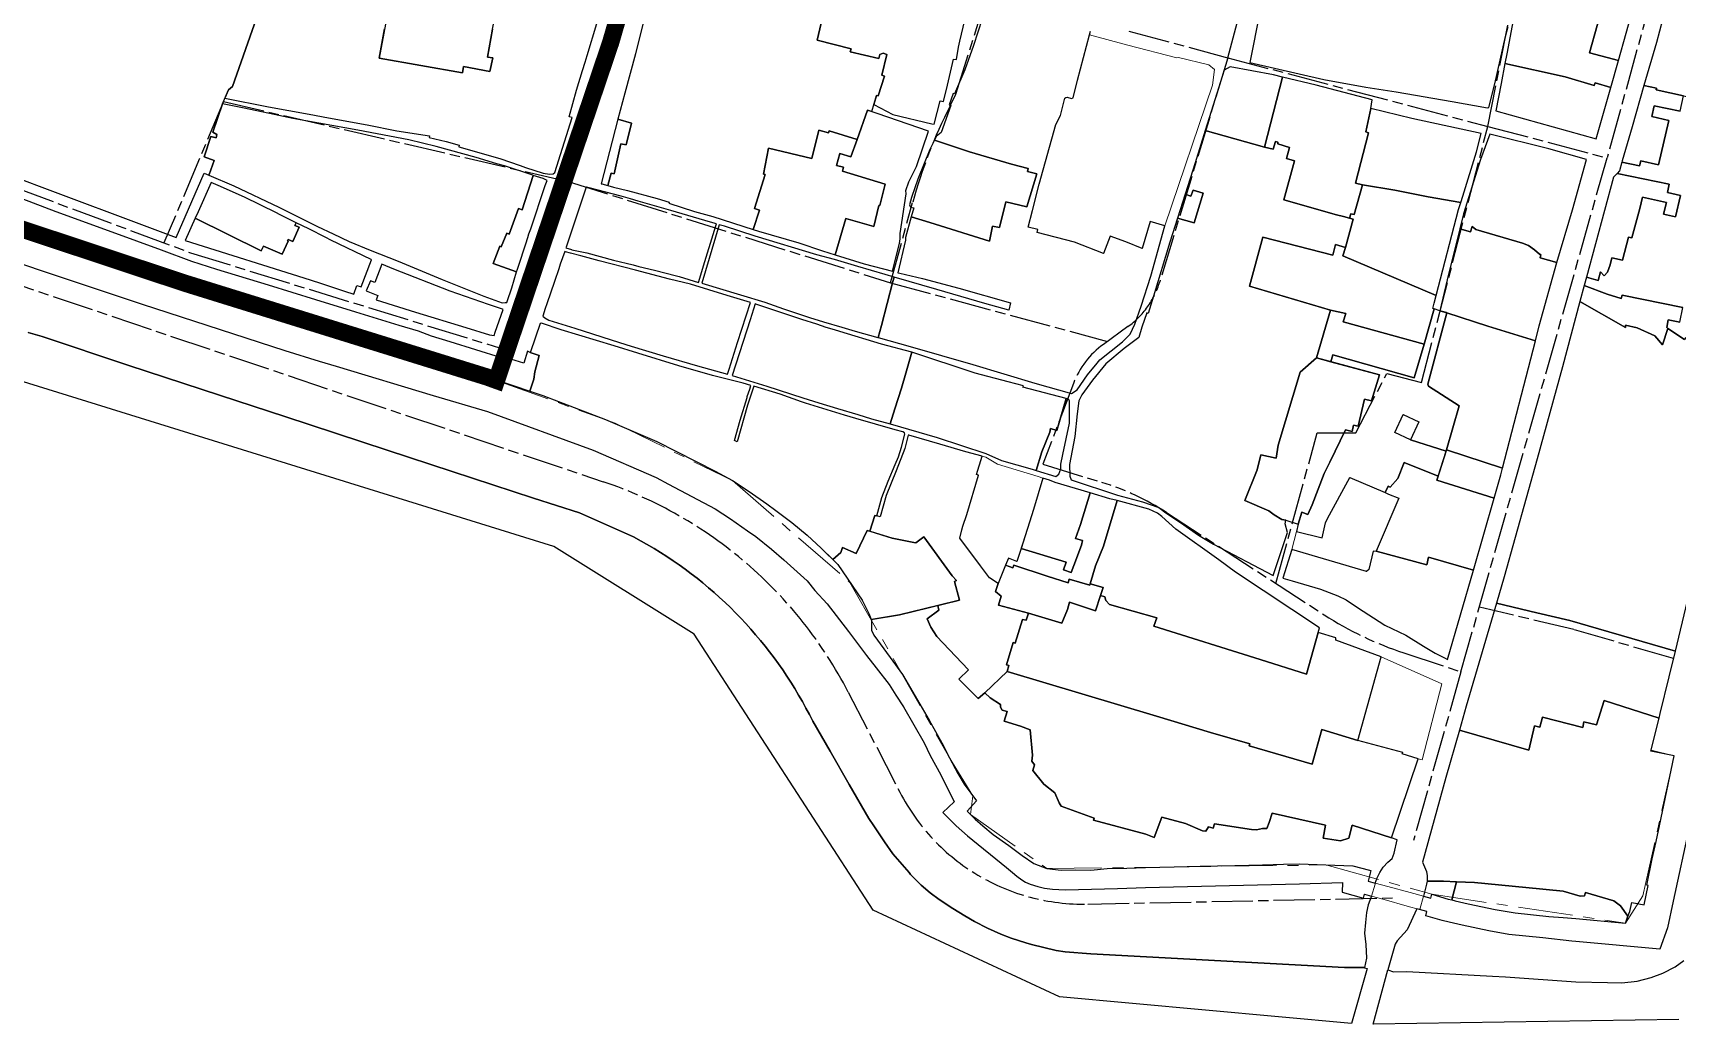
# Model space of a CAD drawing. Header units: millimetres. Extents: x 125232 to 134072, y 142885 to 152835.
# Drawn here: x 129604 to 130559, y 142885 to 143461 of the extents above; entities that cross this region are included whole.
import ezdxf

# ---------------------------------------------------------------- set-up
doc = ezdxf.new("R2010")
doc.units = ezdxf.units.MM
doc.linetypes.add('ACAD_ISO08W100', pattern=[36, 24, -3, 6, -3])
doc.linetypes.add('CENTER', pattern=[50.8, 31.75, -6.35, 6.35, -6.35])
for name, color, linetype in [('commerce', 10, 'Continuous'), ('commerce and residence', 32, 'Continuous'), ('culture', 21, 'Continuous'), ('green & plaza', 80, 'Continuous'), ('industry', 35, 'Continuous'), ('reserve', 253, 'Continuous'), ('residence', 2, 'Continuous'), ('residence-bad', 41, 'Continuous'), ('water', 4, 'Continuous'), ('老城北中心线', 7, 'ACAD_ISO08W100')]:
    doc.layers.add(name, color=color, linetype=linetype)
for name, color, linetype, lineweight in [('historical site', 232, 'Continuous', 0), ('municipal utilities', 151, 'Continuous', 0), ('religion', 11, 'Continuous', 0), ('school', 31, 'Continuous', 0), ('super block', 6, 'CENTER', 0)]:
    doc.layers.add(name, color=color, linetype=linetype, lineweight=lineweight)

msp = doc.modelspace()

# ---------------------------------------------------------------- linework, layer by layer
at = {"layer": 'commerce'}
for points in [[(130476.48, 143281.79), (130448.82, 143290.2), (130425.01, 143298.09), (130413.9, 143256.65), (130414.35, 143255.48), (130432.24, 143243.97), (130424.8, 143218.33), (130457.44, 143207.75)], [(130452.56, 143190.43), (130419.28, 143200.86), (130420.03, 143203.21), (130400.29, 143211.15), (130396.65, 143201.8), (130392.19, 143196.68), (130390.88, 143197.4), (130389.14, 143193.56), (130391.17, 143192.69), (130397.22, 143190.29), (130384.06, 143159.47), (130413.38, 143151.55), (130414.44, 143156.01), (130440.43, 143148.47)], [(130408.34, 143038.97), (130399.03, 143041.71), (130399.44, 143042.55), (130373.35, 143049.55), (130352.44, 143055.83), (130346.79, 143035.87), (130310.25, 143046.49), (130310.57, 143047.65), (130287.82, 143054.14), (130256.29, 143063.66), (130169.68, 143089.63), (130156.76, 143077.26), (130159.78, 143074.38), (130165.82, 143070.4), (130165.69, 143068.9), (130166.72, 143067.22), (130169.64, 143066.45), (130167.97, 143060.78), (130177.31, 143057.95), (130182.99, 143055.64), (130184.37, 143041.01), (130184.04, 143037.47), (130185.48, 143035.36), (130184.52, 143032.04), (130190.94, 143024.16), (130197.39, 143019.18), (130199.9, 143013.34), (130201.03, 143011.36), (130220.23, 143004.49), (130219.85, 143003.27), (130250.15, 142995.01), (130254.97, 142993.1), (130259.48, 143005.05), (130273.15, 143001.39), (130283.03, 142997.06), (130285.04, 142996.76), (130286.66, 142999.3), (130289.37, 142998.53), (130290.14, 143001.08), (130311.63, 142997.76), (130314.56, 142997.68), (130317.96, 142998.38), (130320.43, 142998.38), (130321.75, 143001.94), (130323.5, 143007.38), (130354.6, 143000.38), (130353.24, 142992.71), (130363.34, 142991.15), (130368.06, 142992.73), (130370.05, 143000.32), (130392.86, 142993)]]:
    msp.add_lwpolyline(points, close=True, dxfattribs=at)
at = {"layer": 'commerce and residence'}
for points in [[(130596.95, 143471.55), (130591.74, 143472.75), (130553.85, 143481.55), (130546.75, 143455.14), (130539.52, 143430.04), (130546.81, 143428.52), (130546.61, 143427.53), (130562.47, 143424.02), (130588.39, 143419.21), (130591.15, 143432.3), (130589.38, 143432.77)], [(130283.43, 143367.61), (130277.62, 143369.38), (130276.38, 143365.73), (130273.03, 143366.89), (130268.6, 143353.07), (130278.17, 143350.25)]]:
    msp.add_lwpolyline(points, close=True, dxfattribs=at)
at = {"layer": 'culture'}
msp.add_lwpolyline([(129812.36, 143486.74), (129804.94, 143446.01), (129853.19, 143437.5), (129853.83, 143441.17), (129869.15, 143438.32), (129870.82, 143446.11), (129867.76, 143446.61), (129870.75, 143462.76), (129878.99, 143504.3), (129876.82, 143504.79), (129882.03, 143532.76), (129875.23, 143534.24), (129850.89, 143539.19), (129823.98, 143545.49), (129812.36, 143486.74)], dxfattribs=at)
at = {"layer": 'green & plaza'}
for points in [[(129587.08, 143349.85), (129618.44, 143339.41), (129630.64, 143335.35), (129669.73, 143322.54), (129730.5, 143302.62), (129745.15, 143297.75), (129758.13, 143293.54), (129769.31, 143290.23), (129778.35, 143287.46), (129792.66, 143283.05), (129810.43, 143277.51), (129829.97, 143271.77), (129842.18, 143268.18), (129872.03, 143259.4), (129872.46, 143259.26), (129875.96, 143271.83), (129846.13, 143281.19), (129835.2, 143284.46), (129827.8, 143287.28), (129816.44, 143290.69), (129791.3, 143298.47), (129768.16, 143305.6), (129740.53, 143314.18), (129710.62, 143323.29), (129696.08, 143327.8), (129678.52, 143334.39), (129649.87, 143344.89), (129617.18, 143356.79), (129584.09, 143369.28)], [(130566.04, 143000), (130556.49, 142956.09), (130553.15, 142940.65), (130548.84, 142928.37), (130500, 142932.75), (130497.59, 142932.97), (130480.74, 142934.78), (130461.11, 142936.89), (130449.5, 142938.88), (130433.88, 142942.25), (130426.3, 142943.92), (130422.25, 142944.95), (130412.79, 142947.73), (130413.45, 142950.14), (130409.21, 142951.36), (130407.58, 142951.79), (130401.95, 142939.47), (130396.14, 142933.08), (130394.98, 142931.2), (130390.74, 142916.19), (130393.97, 142915.09), (130401.78, 142915.27), (130451.47, 142912.6), (130459.16, 142912.18), (130500, 142909.3), (130518.27, 142908.88), (130526.59, 142908.69), (130535.54, 142909.77), (130543.75, 142911.77), (130550.51, 142914.43), (130557.63, 142918.11), (130562.6, 142921.75)]]:
    msp.add_lwpolyline(points, dxfattribs=at)
msp.add_lwpolyline([(129552.75, 143341.53), (129607.95, 143322.82), (129646.28, 143310.03), (129667.17, 143303.04), (129750, 143276.07), (129769.94, 143269.97), (129779.94, 143266.96), (129836.25, 143250), (129867.81, 143240.69), (129929.17, 143218.25), (129965.69, 143202.27), (129972.95, 143198.47), (130000, 143184.22), (130009, 143178.31), (130018.86, 143171.44), (130023.59, 143167.99), (130032.71, 143160.64), (130040.01, 143154.56), (130053.52, 143142.24), (130058, 143136.73), (130065.08, 143128.91), (130077.5, 143112.91), (130087.96, 143098.87), (130093.47, 143091.8), (130101.12, 143082.03), (130105.03, 143075.79), (130109.39, 143069.03), (130121.36, 143048.16), (130124.99, 143040.72), (130131.12, 143029.58), (130138.86, 143013.89), (130132.35, 143007.72), (130134.99, 143004.97), (130139.99, 143000), (130146.56, 142994.21), (130169.27, 142975.76), (130172.82, 142972.89), (130175.25, 142970.74), (130178.16, 142968.49), (130180.21, 142967.18), (130182.97, 142966), (130187.4, 142964.77), (130191.29, 142963.82), (130196, 142963.07), (130203.33, 142962.85), (130211.15, 142962.97), (130233.76, 142963.59), (130250, 142964.03), (130339.39, 142966.33), (130364.51, 142966.98), (130364.21, 142961.45), (130376.54, 142957.99), (130377.29, 142960.27), (130381.2, 142959.16), (130379.37, 142954.1), (130378.46, 142949.64), (130377.88, 142943.86), (130377.13, 142937.53), (130378.01, 142930.9), (130378.45, 142923.09), (130377.19, 142917.58), (130365.65, 142917.63), (130218.26, 142925.57), (130203.41, 142926.65), (130198.02, 142927.56), (130183.84, 142930.96), (130180.51, 142931.88), (130171.89, 142934.69), (130165.94, 142936.95), (130158.2, 142940.42), (130150.72, 142944.33), (130145, 142947.66), (130138, 142951.98), (130130.15, 142957.18), (130124.99, 142960.98), (130119.7, 142965.52), (130113.51, 142971.72), (130112.65, 142972.88), (130103.15, 142983.68), (130098.41, 142990.71), (130092.13, 143000), (130089.3, 143004.21), (130077.89, 143024.03), (130066.91, 143043.24), (130056.75, 143060.7, 0.142984), (129964.61, 143161.03), (129952.59, 143167.86), (129921.21, 143181.73), (129894.49, 143190.27), (129847.21, 143205.8), (129809.46, 143218.22), (129750, 143237.71), (129712.71, 143250), (129658.89, 143267.62), (129609.17, 143284.18), (129601.04, 143286.56)], format="xyb", dxfattribs=at)
for points in [[(130219.85, 143003.27), (130220.23, 143004.49), (130201.03, 143011.36), (130199.9, 143013.34), (130197.39, 143019.18), (130190.94, 143024.16), (130184.52, 143032.04), (130185.48, 143035.36), (130184.04, 143037.47), (130184.37, 143041.01), (130182.99, 143055.64), (130177.31, 143057.95), (130167.97, 143060.78), (130169.64, 143066.45), (130166.72, 143067.22), (130165.69, 143068.9), (130165.82, 143070.4), (130159.78, 143074.38), (130156.76, 143077.26), (130152.82, 143073.96), (130141.54, 143085.11), (130147.24, 143090.59), (130135.95, 143102.47), (130128.88, 143109.96), (130125.38, 143115.29), (130123.21, 143120.2), (130129.88, 143125.19), (130129.34, 143127.97), (130107.17, 143122.53), (130090.78, 143119.74), (130090.91, 143113.67), (130092.13, 143110.66), (130101.61, 143097.84), (130108.86, 143087.78), (130113.56, 143079.94), (130124.43, 143061.42), (130131.74, 143048.09), (130136.2, 143039.44), (130141.05, 143030.26), (130144.71, 143024.15), (130151.82, 143014.4), (130146.35, 143008.42), (130151.09, 143003.85), (130155.56, 143000), (130161.54, 142994.86), (130170.61, 142988.46), (130178.43, 142982.76), (130185.16, 142978), (130192.74, 142975.14), (130201.05, 142974.19), (130209.22, 142974.47), (130218.27, 142974.21), (130227.78, 142975.2), (130239.07, 142975.27), (130250, 142975.64), (130266.61, 142976.05), (130281.77, 142976.48), (130301.94, 142976.96), (130317.91, 142977.22), (130330.16, 142977.61), (130339.23, 142977.77), (130370.43, 142976.61), (130380.08, 142974.12), (130380.96, 142973.9), (130379.28, 142967.75), (130383.46, 142966.6), (130383.48, 142966.59), (130384.54, 142969.78), (130386.07, 142972.82), (130388.13, 142975.91), (130390.82, 142978.83), (130393.28, 142981.01), (130394.37, 142983.99), (130396.2, 142991.77), (130392.86, 142993), (130370.05, 143000.32), (130368.06, 142992.73), (130363.34, 142991.15), (130353.24, 142992.71), (130354.6, 143000.38), (130323.5, 143007.38), (130321.75, 143001.94), (130320.43, 142998.38), (130317.96, 142998.38), (130314.56, 142997.68), (130311.63, 142997.76), (130290.14, 143001.08), (130289.37, 142998.53), (130286.66, 142999.3), (130285.04, 142996.76), (130283.03, 142997.06), (130273.15, 143001.39), (130259.48, 143005.05), (130254.97, 142993.1), (130250.15, 142995.01)], [(130430.63, 142967.5), (130423.07, 142967.89), (130413.52, 142967.86), (130413.26, 142966.07), (130411.47, 142959.14), (130415.72, 142958), (130416.38, 142960.18), (130425.83, 142957.4), (130427.95, 142956.87)]]:
    msp.add_lwpolyline(points, close=True, dxfattribs=at)
at = {"layer": 'historical site'}
for points in [[(129587.08, 143349.85), (129618.44, 143339.41), (129630.64, 143335.35), (129669.73, 143322.54), (129730.5, 143302.62), (129745.15, 143297.75), (129758.13, 143293.54), (129769.31, 143290.23), (129778.35, 143287.46), (129792.66, 143283.05), (129810.43, 143277.51), (129829.97, 143271.77), (129842.18, 143268.18), (129872.03, 143259.4), (129899.86, 143250), (129936.35, 143235.96), (129966.07, 143223.17), (130000, 143205.98), (130010.07, 143200.51), (130019.72, 143194.21), (130029.99, 143187.05), (130035.26, 143183.21), (130044.6, 143176.16), (130053.48, 143168.78), (130061.59, 143161.37), (130071.26, 143151.7), (130085.45, 143131.1), (130089.42, 143123.02), (130090.79, 143119.63), (130090.91, 143113.67), (130092.13, 143110.66), (130101.61, 143097.84), (130108.86, 143087.78), (130113.56, 143079.94), (130124.43, 143061.42), (130131.74, 143048.09), (130136.2, 143039.44), (130141.05, 143030.26), (130144.71, 143024.15), (130151.82, 143014.4), (130146.35, 143008.42), (130151.09, 143003.85), (130155.56, 143000), (130161.54, 142994.86), (130170.61, 142988.46), (130178.43, 142982.76), (130185.16, 142978), (130192.74, 142975.14), (130201.05, 142974.19), (130209.22, 142974.47), (130218.27, 142974.21), (130227.78, 142975.2), (130239.07, 142975.27), (130250, 142975.64), (130266.61, 142976.05), (130281.77, 142976.48), (130301.94, 142976.96), (130317.91, 142977.22), (130330.16, 142977.61), (130339.23, 142977.77), (130370.43, 142976.61), (130380.08, 142974.12), (130380.96, 142973.9), (130379.28, 142967.75), (130383.46, 142966.6), (130383.48, 142966.59), (130383.32, 142966.1), (130381.2, 142959.16), (130377.29, 142960.27), (130376.54, 142957.99), (130364.21, 142961.45), (130364.51, 142966.98), (130339.39, 142966.33), (130250, 142964.03), (130233.76, 142963.59), (130211.15, 142962.97), (130203.33, 142962.85), (130196, 142963.07), (130191.29, 142963.82), (130187.4, 142964.77), (130182.97, 142966), (130180.21, 142967.18), (130178.16, 142968.49), (130175.25, 142970.74), (130172.82, 142972.89), (130169.27, 142975.76), (130146.56, 142994.21), (130139.99, 143000), (130134.99, 143004.97), (130132.35, 143007.72), (130138.86, 143013.89), (130131.12, 143029.58), (130124.99, 143040.72), (130121.36, 143048.16), (130109.39, 143069.03), (130105.03, 143075.79), (130101.12, 143082.03), (130093.47, 143091.8), (130087.96, 143098.87), (130077.5, 143112.91), (130065.08, 143128.91), (130058, 143136.73), (130053.52, 143142.24), (130040.01, 143154.56), (130032.71, 143160.64), (130023.59, 143167.99), (130018.86, 143171.44), (130009, 143178.31), (130000, 143184.22), (129972.95, 143198.47), (129965.69, 143202.27), (129929.17, 143218.25), (129867.81, 143240.69), (129836.25, 143250), (129779.94, 143266.96), (129769.94, 143269.97), (129750, 143276.07), (129667.17, 143303.04), (129646.28, 143310.03), (129607.95, 143322.82), (129552.75, 143341.53)], [(130564.9, 143130.73), (130557.78, 143101.48), (130554.12, 143086.48), (130548.96, 143065.3), (130543.6, 143043.27), (130557.05, 143040.66), (130548.56, 143000), (130546.6, 142990.82), (130544.35, 142980.85), (130541.12, 142965.41), (130541.93, 142965.26), (130539.71, 142954.02), (130532.41, 142955.48), (130531.28, 142950.08), (130528.73, 142943.36), (130500, 142946.08), (130492.69, 142946.78), (130484.32, 142947.24), (130464.69, 142949.35), (130453.08, 142951.34), (130437.46, 142954.7), (130429.88, 142956.38), (130425.83, 142957.4), (130416.38, 142960.18), (130415.72, 142958), (130411.47, 142959.14), (130409.44, 142951.3), (130413.45, 142950.14), (130412.79, 142947.73), (130422.25, 142944.95), (130426.3, 142943.92), (130433.88, 142942.25), (130449.5, 142938.88), (130461.11, 142936.89), (130480.74, 142934.78), (130497.59, 142932.97), (130500, 142932.75), (130548.84, 142928.37), (130553.15, 142940.65), (130556.49, 142956.09), (130566.04, 143000)]]:
    msp.add_lwpolyline(points, dxfattribs=at)
msp.add_lwpolyline([(130403.8, 142961.19), (130390.67, 142964.74), (130383.48, 142966.59), (130383.32, 142966.1), (130381.2, 142959.16), (130388.61, 142957.06), (130401.9, 142953.3), (130409.21, 142951.36), (130409.44, 142951.3), (130411.47, 142959.14)], close=True, dxfattribs=at)
at = {"layer": 'industry'}
for points in [[(130380.8, 143416.69), (130381.75, 143421.72), (130349.18, 143430.24), (130329.58, 143434.98), (130319.17, 143394.37), (130324.2, 143393.07), (130325.42, 143397.65), (130326.87, 143397.19), (130326.79, 143396.27), (130333.73, 143394.14), (130331.89, 143387.63), (130336.64, 143386.26), (130330.41, 143363.63), (130360.89, 143354.87), (130365, 143353.98), (130368.49, 143352.95), (130369.31, 143355.49), (130371.23, 143355.08), (130376.1, 143372.41), (130371.99, 143373.37), (130379.54, 143402.57), (130377.96, 143403.12)], [(130418.89, 143308.01), (130364.62, 143331.21), (130366.25, 143336.02), (130360.41, 143337.72), (130358.75, 143331.59), (130318.23, 143342.01), (130310.4, 143313.46), (130357.53, 143299.65), (130366.4, 143297.72), (130364.91, 143292.85), (130411.9, 143279.85), (130417.73, 143300.28), (130416.81, 143300.56), (130417.75, 143303.62)], [(130366.12, 143230.03), (130370.07, 143229.1), (130370.84, 143232.82), (130373.47, 143232.12), (130377.19, 143247.92), (130381.29, 143246.84), (130385.95, 143262), (130349.31, 143271.82), (130339.86, 143263.53), (130327.07, 143221.12), (130325.94, 143213.6), (130316.92, 143215.56), (130314.82, 143206.8), (130307.61, 143189), (130321.63, 143182.95), (130324.79, 143180.63), (130329.24, 143177.94), (130331.56, 143177.48), (130338.72, 143175.29), (130340.75, 143182.14), (130344.27, 143180.94), (130346.77, 143186.53), (130353.69, 143204.72), (130357.16, 143211.21)], [(130121.19, 143167.89), (130116.57, 143164.42), (130115.5, 143164.59), (130102.77, 143167.01), (130088.23, 143171.6), (130081.91, 143158.09), (130074.04, 143161.63), (130073.08, 143158.81), (130068.31, 143154.64), (130071.26, 143151.7), (130085.45, 143131.1), (130089.42, 143123.02), (130090.74, 143119.74), (130107.17, 143122.53), (130141.92, 143131.05), (130139.1, 143141.84), (130140.19, 143142.48), (130137.62, 143145.3)], [(130516.37, 143072.73), (130548.28, 143062.5), (130548.96, 143065.3), (130554.12, 143086.48), (130557.78, 143101.49), (130513.2, 143114.37), (130496.47, 143119.18), (130477.22, 143123.74), (130453.86, 143129.31), (130436.31, 143069.47), (130432.36, 143055.55), (130472.72, 143043.94), (130476.02, 143057.96), (130478.98, 143057.35), (130480.52, 143063.01), (130503.98, 143057.16), (130504.67, 143060.34), (130511.93, 143058.68)]]:
    msp.add_lwpolyline(points, close=True, dxfattribs=at)
at = {"layer": 'municipal utilities'}
for points in [[(130397.22, 143190.29), (130391.17, 143192.69), (130368.66, 143202.35), (130355.68, 143178.54), (130354.6, 143175.97), (130352.53, 143167.26), (130337.63, 143170.91), (130335.01, 143160.47), (130378.38, 143147.69), (130379.8, 143148.83), (130382.17, 143159.45), (130383.97, 143159.26)], [(130422.07, 143082.44), (130386.92, 143098.14), (130373.35, 143049.55), (130399.44, 143042.55), (130399.03, 143041.71), (130408.34, 143038.97), (130410.61, 143038.3)]]:
    msp.add_lwpolyline(points, close=True, dxfattribs=at)
at = {"layer": 'religion'}
msp.add_lwpolyline([(130408.81, 143234.68), (130399.71, 143238.95), (130394.77, 143228.43), (130403.88, 143224.15)], close=True, dxfattribs=at)
at = {"layer": 'reserve'}
for points in [[(129584.76, 143380.16), (129622.77, 143365.72), (129659.09, 143352.34), (129686.96, 143341.73), (129703.21, 143379.14), (129705.96, 143378.07), (129706.09, 143378.45), (129709.02, 143386.58), (129703.14, 143388.7), (129707.13, 143400.47), (129710.2, 143399.67), (129710.65, 143401.63), (129708.18, 143402.9), (129713.89, 143419.54), (129717.29, 143427.66), (129719.58, 143429.52), (129733.52, 143469.14)], [(130560.55, 143415.17), (130545.55, 143418.38), (130544.2, 143412.1), (130554.06, 143409.75), (130547.89, 143383.92), (130537.79, 143386.37), (130536.96, 143383.41), (130526.69, 143385.65), (130525.35, 143380.49), (130523.93, 143379.02), (130554.22, 143372.8), (130553.19, 143368.01), (130560.78, 143366.16), (130557.81, 143353.84), (130550.86, 143355.4), (130552.62, 143362.19), (130538.78, 143365.26), (130537.17, 143358.67), (130532.58, 143341.67), (130530.53, 143341.99), (130527.11, 143328.61), (130520.82, 143330.06), (130519.86, 143325.93), (130518.41, 143321.68), (130516.37, 143319.59), (130514.27, 143321.78), (130512.94, 143316.78), (130506.16, 143318.77), (130504.87, 143313.97), (130518.18, 143308.81), (130526.38, 143306.35), (130526.94, 143308.32), (130562.12, 143301.08)], [(130560.41, 143292.53), (130553.67, 143293.87), (130552.76, 143289.46), (130553.45, 143288.99), (130563.14, 143282.5)]]:
    msp.add_lwpolyline(points, dxfattribs=at)
for points in [[(129951.36, 143408.18), (129943.58, 143410.53), (129933.73, 143373.02), (129934.18, 143372.91), (129937.77, 143371.97), (129939.56, 143379.13), (129941.35, 143378.75), (129945.25, 143396.27), (129948.26, 143395.57)], [(130095.05, 143360.35), (130095.62, 143360.35), (130098.85, 143372.77), (130073.97, 143380.24), (130074.54, 143382.62), (130070.51, 143383.61), (130072.4, 143390.51), (130078.9, 143388.7), (130082.5, 143398.67), (130066.17, 143403.77), (130065.9, 143402.56), (130060.19, 143404.15), (130056.23, 143387.62), (130031.07, 143393.71), (130028.07, 143378.67), (130029.1, 143378.41), (130022.84, 143358.56), (130025.77, 143357.7), (130022.19, 143346.51), (130025.19, 143345.56), (130048.58, 143338.71), (130062.38, 143333.96), (130069.69, 143331.73), (130075.88, 143352.75), (130092.17, 143348.12)], [(129901.32, 143371.96), (129902.37, 143374.82), (129902.08, 143375.01), (129900.1, 143376.03), (129894.29, 143377.9), (129887.84, 143357.96), (129885.87, 143358.72), (129880.35, 143343.81), (129879.08, 143344.36), (129875.76, 143336.37), (129875.05, 143336.77), (129871, 143326.72), (129884.71, 143321.84), (129885.15, 143323.33), (129890.67, 143339.95), (129890.71, 143340.07), (129891.2, 143341.72), (129891.8, 143343.98), (129892.98, 143346.9)], [(129776.8, 143340.24), (129773.95, 143341.84), (129763.93, 143346.86), (129756.71, 143350.39), (129755.97, 143348.85), (129758.47, 143347.7), (129754.64, 143339.42), (129752.01, 143340.64), (129751.6, 143339.79), (129752.05, 143339.57), (129748.48, 143332.06), (129737.7, 143336.8), (129736.39, 143334.02), (129698.07, 143353.11), (129692.17, 143339.96), (129764.8, 143317.16), (129771.3, 143314.99), (129784.67, 143310.61), (129790.08, 143308.84), (129791.97, 143313.82), (129794.4, 143313.04), (129800.43, 143328.81), (129800.16, 143328.92)], [(129813.42, 143323.44), (129806.51, 143326.3), (129802.35, 143315.69), (129799.81, 143316.57), (129797.27, 143310.84), (129804.05, 143308.09), (129803.11, 143305.64), (129826.04, 143298.36), (129855.3, 143289.45), (129868.98, 143285.24), (129871.59, 143284.84), (129872.29, 143286.81), (129876.94, 143300.01), (129876.57, 143300.11), (129868.3, 143302.84), (129846.03, 143310.62)], [(129897.72, 143273.19), (129892.65, 143275.05), (129891.09, 143275.66), (129888.87, 143268.77), (129876.28, 143272.6), (129875.96, 143271.83), (129872.46, 143259.26), (129892.47, 143252.5), (129894.8, 143259.48), (129895.28, 143263.73)], [(130205.78, 143233.87), (130205.8, 143246.7), (130205.53, 143247.64), (130204.77, 143247.99), (130203.88, 143248.23), (130198.51, 143229.73), (130194.91, 143230.76), (130194.38, 143228.75), (130189.77, 143217.32), (130186.58, 143206.43), (130197.83, 143202.98), (130199.75, 143204.34), (130200.81, 143207.47), (130200.91, 143210.04), (130201.98, 143215.73)], [(130505.57, 142961.22), (130505.01, 142959.28), (130502.42, 142959.05), (130492.6, 142962), (130470.84, 142964.05), (130441.01, 142966.97), (130430.63, 142967.5), (130427.95, 142956.87), (130429.88, 142956.38), (130437.46, 142954.7), (130453.08, 142951.34), (130464.69, 142949.35), (130484.32, 142947.24), (130492.69, 142946.78), (130500, 142946.08), (130528.73, 142943.36), (130530.26, 142947.4), (130525.82, 142953.37), (130521.98, 142956.38)]]:
    msp.add_lwpolyline(points, close=True, dxfattribs=at)
at = {"layer": 'residence'}
for points in [[(130516.89, 143481.14), (130468.85, 143494.63), (130467.29, 143487.98), (130464.74, 143474.19), (130459.81, 143448.43), (130458.81, 143442.94), (130493.8, 143435.13), (130510.69, 143430.09), (130511.26, 143431.7), (130520.23, 143428.91), (130524.67, 143444.57), (130507.9, 143449.1)], [(130533.71, 143476.42), (130516.89, 143481.14), (130507.9, 143449.1), (130524.67, 143444.57)], [(130520.23, 143428.91), (130511.26, 143431.7), (130510.69, 143430.09), (130493.8, 143435.13), (130458.81, 143442.94), (130456.68, 143431.31), (130453.52, 143415.31), (130511.77, 143399.1)], [(130329.58, 143434.98), (130324.34, 143436.24), (130299.24, 143441.03), (130295.72, 143438.94), (130289.33, 143418.75), (130284.72, 143403.93), (130319.17, 143394.37)], [(130445.05, 143402.15), (130404.72, 143410.85), (130380.8, 143416.69), (130377.96, 143403.12), (130379.54, 143402.57), (130371.99, 143373.37), (130376.1, 143372.41), (130394.83, 143369.2), (130414.11, 143365.48), (130433.13, 143362.09), (130434.28, 143365.73), (130442.34, 143391.61)], [(130357.53, 143299.65), (130310.4, 143313.46), (130318.23, 143342.01), (130358.75, 143331.59), (130360.41, 143337.72), (130366.25, 143336.02), (130370.63, 143352.38), (130368.49, 143352.95), (130365, 143353.98), (130360.89, 143354.87), (130330.41, 143363.63), (130336.64, 143386.26), (130331.89, 143387.63), (130333.73, 143394.14), (130326.79, 143396.27), (130326.87, 143397.19), (130325.42, 143397.65), (130324.2, 143393.07), (130319.17, 143394.37), (130284.72, 143403.93), (130278.9, 143385.23), (130273.03, 143366.89), (130276.38, 143365.73), (130277.62, 143369.38), (130283.43, 143367.61), (130278.17, 143350.25), (130268.6, 143353.07), (130264.12, 143339.09), (130254.62, 143307.65), (130251.54, 143297.69), (130250.7, 143297.93), (130247.87, 143289.68), (130246.04, 143283.76), (130237.61, 143277.31), (130226.93, 143268.31), (130219.14, 143258.84), (130212.93, 143250.34), (130211.23, 143246.95), (130210.27, 143239.3), (130208.94, 143226.26), (130205.93, 143209.85), (130206.08, 143203.18), (130206.87, 143200.99), (130233.67, 143192.01), (130248.22, 143188.16), (130257.73, 143184.85), (130261.9, 143181.75), (130270.34, 143176.28), (130280.74, 143168.77), (130289.59, 143163.57), (130324.07, 143145.4), (130332.4, 143170.45), (130331.22, 143175.42), (130331.56, 143177.48), (130329.24, 143177.94), (130324.79, 143180.63), (130321.63, 143182.95), (130307.61, 143189), (130314.82, 143206.8), (130316.92, 143215.56), (130325.94, 143213.6), (130327.07, 143221.12), (130339.86, 143263.53), (130349.31, 143271.82)], [(130186.86, 143378.69), (130181.38, 143380.19), (130181.81, 143381.87), (130172.16, 143384.4), (130147.67, 143391.63), (130127.36, 143398.4), (130124.71, 143392.85), (130117.76, 143375.64), (130114.11, 143365.11), (130112.94, 143360.71), (130113.58, 143359.49), (130115.51, 143359.09), (130113.97, 143353.73), (130124.64, 143350.42), (130159.36, 143339.67), (130161.22, 143348.33), (130165.12, 143347.55), (130168.95, 143362.59), (130181.15, 143359.56)], [(130506.12, 143387.07), (130484.32, 143393.38), (130450.02, 143401.79), (130444.65, 143387.16), (130434.79, 143355.52), (130432.63, 143346.82), (130438.74, 143345.16), (130439.68, 143348.28), (130441.87, 143346.41), (130468.93, 143338.46), (130472.49, 143337.2), (130475.98, 143334.67), (130478.9, 143332.19), (130479.69, 143332.01), (130479.2, 143329.96), (130488.99, 143327.19), (130498.08, 143357.84)], [(130431.86, 143358.05), (130433.13, 143362.09), (130414.11, 143365.48), (130394.83, 143369.2), (130376.1, 143372.41), (130371.23, 143355.08), (130369.31, 143355.49), (130368.49, 143352.95), (130370.63, 143352.38), (130366.25, 143336.02), (130364.62, 143331.21), (130418.89, 143308.01)], [(130488.98, 143327.19), (130479.2, 143329.96), (130479.69, 143332.01), (130478.9, 143332.19), (130475.98, 143334.67), (130472.49, 143337.2), (130468.93, 143338.46), (130441.87, 143346.41), (130439.68, 143348.28), (130438.74, 143345.16), (130432.63, 143346.82), (130425.26, 143317.23), (130420.99, 143299.25), (130425.01, 143298.1), (130425.01, 143298.09), (130448.82, 143290.2), (130476.48, 143281.79), (130478.72, 143290.5)], [(130584.08, 143209.8), (130595, 143250), (130600.53, 143272.76), (130563.6, 143283.47), (130563.14, 143282.5), (130553.45, 143288.99), (130550.24, 143279.44), (130545.8, 143284.69), (130535.56, 143289.26), (130528.8, 143290.8), (130528.86, 143289.52), (130502.37, 143304.67), (130492.17, 143266.74), (130477.58, 143213.19), (130458.35, 143144.61), (130453.86, 143129.31), (130477.22, 143123.74), (130496.47, 143119.18), (130513.2, 143114.37), (130557.78, 143101.49), (130564.9, 143130.73), (130576.42, 143177.63)], [(130456.45, 143203.89), (130457.44, 143207.75), (130424.8, 143218.33), (130419.28, 143200.86), (130452.56, 143190.43)], [(130217.89, 143193.38), (130197.61, 143199.35), (130194.31, 143200.82), (130190.35, 143202.04), (130184.98, 143183.68), (130177.68, 143161.08), (130203.93, 143153.06), (130202.46, 143148.6), (130206.87, 143147.13), (130208.39, 143151.12), (130212.75, 143162.99), (130213.38, 143165.72), (130209.34, 143166.92), (130212.28, 143175.09)], [(130302.36, 143147.31), (130292.62, 143154.42), (130267.69, 143172.33), (130259.56, 143179.66), (130257.02, 143181.64), (130252, 143184.03), (130233.46, 143188.93), (130225.53, 143162.41), (130220.91, 143150.99), (130217.93, 143140.59), (130225.38, 143138.47), (130223.91, 143133.82), (130226.34, 143132.97), (130226.98, 143130.91), (130229.14, 143128.62), (130256.55, 143120.85), (130254.93, 143115.95), (130316.67, 143096.66), (130343.61, 143088.1), (130350.23, 143112.29), (130350.99, 143115.07)], [(130440.43, 143148.47), (130414.44, 143156.01), (130413.38, 143151.55), (130384.06, 143159.47), (130383.97, 143159.26), (130382.17, 143159.45), (130379.8, 143148.83), (130378.38, 143147.69), (130335.01, 143160.47), (130329.69, 143143.86), (130335.1, 143142.21), (130351.6, 143137.53), (130361.65, 143133.55), (130366.65, 143131.17), (130373.18, 143126.74), (130389.04, 143116.62), (130401.21, 143110.64), (130411.45, 143104.39), (130418.16, 143100.29), (130424.13, 143097.34), (130425.47, 143096.68)], [(130386.92, 143098.14), (130360.46, 143107.75), (130360.51, 143109.25), (130350.23, 143112.29), (130343.61, 143088.1), (130316.67, 143096.66), (130254.93, 143115.95), (130256.55, 143120.85), (130229.14, 143128.62), (130226.98, 143130.91), (130226.34, 143132.97), (130223.91, 143133.82), (130221.05, 143124.81), (130205.82, 143129.82), (130204.61, 143125.69), (130201.33, 143117.7), (130182.12, 143123.56), (130180.61, 143119.37), (130178.52, 143119.79), (130174.35, 143106.07), (130173.04, 143106.44), (130169.28, 143093.58), (130170.65, 143093.06), (130169.68, 143089.63), (130256.29, 143063.66), (130287.82, 143054.14), (130310.57, 143047.65), (130310.25, 143046.49), (130346.79, 143035.87), (130352.44, 143055.83), (130373.35, 143049.55)], [(130557.05, 143040.66), (130543.6, 143043.27), (130548.28, 143062.5), (130516.37, 143072.73), (130511.93, 143058.68), (130504.67, 143060.34), (130503.98, 143057.16), (130480.52, 143063.01), (130478.98, 143057.35), (130476.02, 143057.96), (130472.72, 143043.94), (130432.36, 143055.55), (130424.54, 143028.02), (130410.84, 142978.85), (130413.18, 142973.45), (130413.6, 142970.97), (130413.54, 142967.86), (130423.07, 142967.89), (130430.63, 142967.5), (130441.01, 142966.97), (130470.84, 142964.05), (130492.6, 142962), (130502.42, 142959.05), (130505.01, 142959.28), (130505.57, 142961.22), (130521.98, 142956.38), (130525.82, 142953.37), (130530.26, 142947.4), (130531.28, 142950.08), (130532.41, 142955.48), (130539.71, 142954.02), (130541.93, 142965.26), (130541.12, 142965.41), (130544.35, 142980.85), (130546.6, 142990.82), (130548.56, 143000)]]:
    msp.add_lwpolyline(points, close=True, dxfattribs=at)
msp.add_lwpolyline([(130063.76, 143475.34), (130059.24, 143456.49), (130079, 143451.43), (130078.52, 143449.62), (130095.02, 143445.71), (130095.62, 143448.12), (130097.55, 143448.84), (130099.72, 143448.18), (130096.93, 143436.15), (130098.35, 143435.57), (130094.77, 143424.16), (130093.77, 143424.37), (130092.19, 143418.98), (130103.28, 143413.24), (130125.92, 143407.9), (130127.31, 143407.6), (130130.72, 143421.16), (130132.6, 143420.73), (130135.07, 143430.32), (130138.42, 143445.49), (130140.12, 143445.2), (130141.46, 143452.41), (130142.14, 143455.78), (130146.91, 143476.18)], dxfattribs=at)
at = {"layer": 'residence-bad'}
for points in [[(129963.36, 143487.59), (129953.83, 143448.48), (129947.53, 143425.58), (129943.58, 143410.53), (129951.36, 143408.18), (129948.26, 143395.57), (129945.25, 143396.27), (129941.35, 143378.75), (129939.56, 143379.13), (129937.77, 143371.97), (129940.95, 143371.13), (129949.04, 143369.01), (129966.29, 143364.46), (129973.32, 143362.35), (129973.19, 143361.78), (129988.05, 143356.91), (129998.6, 143353.99), (130022.19, 143346.51), (130025.77, 143357.7), (130022.84, 143358.56), (130029.1, 143378.41), (130028.07, 143378.67), (130031.07, 143393.71), (130056.23, 143387.62), (130060.19, 143404.15), (130065.9, 143402.56), (130066.17, 143403.77), (130082.5, 143398.67), (130082.54, 143398.79), (130088.45, 143415.83), (130091.01, 143414.94), (130093.77, 143424.37), (130094.77, 143424.16), (130098.35, 143435.57), (130096.93, 143436.15), (130099.72, 143448.18), (130097.55, 143448.84), (130095.62, 143448.12), (130095.02, 143445.71), (130078.52, 143449.62), (130079, 143451.43), (130059.24, 143456.49), (130063.76, 143475.34)], [(130157.68, 143476.57), (130150.13, 143453.3), (130144.98, 143439.14), (130139.14, 143425.27), (130138.37, 143425.53), (130136.05, 143418.92), (130136.91, 143418.58), (130131.24, 143402.78), (130128.36, 143400.5), (130127.36, 143398.4), (130147.67, 143391.63), (130172.16, 143384.4), (130181.81, 143381.87), (130181.38, 143380.19), (130186.86, 143378.69), (130181.15, 143359.56), (130168.95, 143362.59), (130165.12, 143347.55), (130161.22, 143348.33), (130159.36, 143339.67), (130124.64, 143350.42), (130113.97, 143353.73), (130110.56, 143341.87), (130110.67, 143340.2), (130106.11, 143321.31), (130107.29, 143320.99), (130120.41, 143318.01), (130141.5, 143312.31), (130171.63, 143303.78), (130170.59, 143299.5), (130156.65, 143303.52), (130128.86, 143311.61), (130103.94, 143318.67), (130103.29, 143316.17), (130096.68, 143290.71), (130094.8, 143283.67), (130113.25, 143278.55), (130149.61, 143267.95), (130185.77, 143257.21), (130206.96, 143251.1), (130210.33, 143253.32), (130216.4, 143261.91), (130221.91, 143268.78), (130223.54, 143270.65), (130236.61, 143281.18), (130241.01, 143285.65), (130243.78, 143291.53), (130247.51, 143301.87), (130253.09, 143319.33), (130261.3, 143348.55), (130252.73, 143351.12), (130248.1, 143335.48), (130238.58, 143339.22), (130229.43, 143342.54), (130225.68, 143332.59), (130208.71, 143339.16), (130187, 143344.61), (130187.39, 143346.44), (130181.9, 143347.88), (130184.45, 143357.44), (130188.3, 143372.77), (130197.9, 143407.4), (130200.6, 143412.76), (130203.13, 143422.67), (130203.63, 143423.2), (130204.43, 143423.28), (130207.1, 143422.48), (130207.94, 143422.95), (130210.52, 143433.22), (130217.51, 143459.64), (130218.04, 143461.76)], [(130316.48, 143472.78), (130310.59, 143443.43), (130353.51, 143433.66), (130377.91, 143429.2), (130395.58, 143426.49), (130428.22, 143420.83), (130448.59, 143417.21), (130449.49, 143417.36), (130452.96, 143431.06), (130459.07, 143458.66), (130460.58, 143464.45)], [(129733.52, 143469.14), (129719.58, 143429.52), (129717.29, 143427.66), (129715.2, 143422.67), (129740.5, 143417.77), (129764.16, 143413.42), (129775.43, 143411.27), (129797.82, 143407.16), (129815.1, 143403.77), (129834.09, 143400.79), (129833.95, 143399.99), (129843.73, 143397.6), (129851.36, 143395.48), (129851.13, 143394.5), (129875.01, 143387.69), (129886.74, 143383.55), (129889.85, 143382.54), (129900.04, 143379.2), (129903.83, 143378.66), (129905.97, 143378.75), (129906.91, 143379.64), (129916.93, 143411.46), (129915.26, 143411.96), (129919.54, 143427.48), (129923.03, 143438.92), (129924.48, 143443.67), (129925.66, 143447.52), (129931.31, 143466.04)], [(129870.75, 143462.76), (129867.76, 143446.61), (129870.82, 143446.11), (129869.15, 143438.32), (129853.83, 143441.17), (129853.19, 143437.5), (129804.94, 143446.01), (129808.05, 143463.1)]]:
    msp.add_lwpolyline(points, dxfattribs=at)
for points in [[(130554.06, 143409.75), (130544.2, 143412.1), (130545.55, 143418.38), (130560.55, 143415.17), (130562.47, 143424.02), (130546.61, 143427.53), (130546.81, 143428.52), (130539.52, 143430.04), (130532.62, 143406.13), (130526.86, 143386.28), (130526.69, 143385.65), (130536.96, 143383.41), (130537.79, 143386.37), (130547.89, 143383.92)], [(129885.87, 143358.72), (129887.84, 143357.96), (129894.29, 143377.9), (129894.09, 143377.96), (129877.63, 143383.5), (129873.12, 143384.65), (129861.19, 143388.37), (129837.98, 143394.62), (129822.11, 143398.48), (129792.49, 143404.13), (129754.73, 143410.87), (129743.93, 143413.33), (129726.52, 143417), (129713.89, 143419.54), (129708.18, 143402.9), (129710.65, 143401.63), (129710.2, 143399.67), (129707.13, 143400.47), (129703.14, 143388.7), (129709.02, 143386.58), (129706.09, 143378.45), (129705.96, 143378.07), (129720.45, 143371.88), (129746.64, 143359.47), (129768.97, 143348.23), (129778.15, 143343.84), (129787.35, 143339.53), (129799.69, 143334.51), (129815.81, 143328.08), (129841.41, 143317.4), (129865.75, 143307.68), (129876.4, 143303.86), (129878.09, 143304), (129878.95, 143304.02), (129879.17, 143304.64), (129882.01, 143312.61), (129884.71, 143321.84), (129871, 143326.72), (129875.05, 143336.77), (129875.76, 143336.37), (129879.08, 143344.36), (129880.35, 143343.81)], [(130123.96, 143403.49), (130088.45, 143415.83), (130082.54, 143398.79), (130078.9, 143388.7), (130072.4, 143390.51), (130070.51, 143383.61), (130074.54, 143382.62), (130073.97, 143380.24), (130098.85, 143372.77), (130095.62, 143360.35), (130095.05, 143360.35), (130092.17, 143348.12), (130075.88, 143352.75), (130069.69, 143331.73), (130086.58, 143326.57), (130103.03, 143322.14), (130104.88, 143329.9), (130107.12, 143338.29), (130107.49, 143341.07), (130107.53, 143344.16), (130110.91, 143367.25), (130110.85, 143369.07), (130112.54, 143374.08), (130116.9, 143383.12)], [(130537.17, 143358.67), (130538.78, 143365.26), (130552.62, 143362.19), (130550.86, 143355.4), (130557.81, 143353.84), (130560.78, 143366.16), (130553.19, 143368.01), (130554.22, 143372.8), (130523.93, 143379.02), (130521.77, 143376.78), (130506.16, 143318.77), (130512.94, 143316.78), (130514.27, 143321.78), (130516.37, 143319.59), (130518.41, 143321.68), (130519.86, 143325.93), (130520.82, 143330.06), (130527.11, 143328.61), (130530.53, 143341.99), (130532.58, 143341.67)], [(129755.97, 143348.85), (129756.71, 143350.39), (129746.97, 143355.16), (129745.2, 143356.04), (129726.66, 143365.25), (129711.38, 143371.92), (129707.26, 143373.79), (129699.67, 143356.72), (129698.07, 143353.11), (129736.39, 143334.02), (129737.7, 143336.8), (129748.48, 143332.06), (129752.05, 143339.57), (129751.6, 143339.79), (129752.01, 143340.64), (129754.64, 143339.42), (129758.47, 143347.7)], [(129955.36, 143362.9), (129950.82, 143364.21), (129945.42, 143365.77), (129926.92, 143370.65), (129925.35, 143371.06), (129925.09, 143371.02), (129919.31, 143353.7), (129913.44, 143336.1), (129913.36, 143335.85), (129916.57, 143334.73), (129916.71, 143334.7), (129925.47, 143332.89), (129941, 143328.71), (129952.33, 143325.83), (129955.64, 143325.01), (129964.71, 143322.79), (129977.56, 143319.58), (129979.05, 143319.13), (129990.41, 143315.72), (129992.29, 143322.06), (129993.27, 143325.26), (129999.66, 143346.06), (130000.77, 143349.67), (129997.26, 143350.7), (129974.2, 143357.46)], [(130082.93, 143324.87), (130069.37, 143328.94), (130059.11, 143331.66), (130023.3, 143342.52), (130005.41, 143348.31), (130002.27, 143349.23), (129992.22, 143315.18), (130014.74, 143308.42), (130028.81, 143304.26), (130039.74, 143300.43), (130054.81, 143295.3), (130062.98, 143292.83), (130073.61, 143289.62), (130081.37, 143287.36), (130094.61, 143283.72), (130094.8, 143283.67), (130096.68, 143290.71), (130103.29, 143316.17), (130103.94, 143318.67), (130098.7, 143320.22)], [(130020.63, 143303.96), (130007.03, 143308.11), (129985.64, 143314.64), (129973.59, 143317.64), (129953.72, 143322.9), (129932.66, 143328.29), (129921.98, 143331.05), (129916, 143332.74), (129913.15, 143333.55), (129912.63, 143333.73), (129910.08, 143326.32), (129909.15, 143323.61), (129906.65, 143316.19), (129902.28, 143303.19), (129901.36, 143300.46), (129899.92, 143296.15), (129901.13, 143295.09), (129903.47, 143293.83), (129918.54, 143289.1), (129944.47, 143280.83), (129951.23, 143278.57), (129969.92, 143273.05), (129989.81, 143267.22), (130007.2, 143262.35), (130008.11, 143265.24), (130012.99, 143280.86)], [(130562.12, 143301.08), (130526.94, 143308.32), (130526.38, 143306.35), (130518.18, 143308.81), (130504.87, 143313.97), (130502.37, 143304.67), (130528.86, 143289.52), (130528.8, 143290.8), (130535.56, 143289.26), (130545.8, 143284.69), (130550.24, 143279.44), (130553.45, 143288.99), (130552.76, 143289.46), (130553.67, 143293.87), (130560.41, 143292.53)], [(130114.32, 143275.2), (130096.73, 143279.91), (130072.4, 143287.12), (130069.3, 143288.09), (130064.5, 143289.57), (130059.18, 143291.36), (130050.3, 143294.07), (130023.68, 143303.03), (130023.19, 143303.18), (130020.37, 143293.99), (130009.87, 143261.54), (130029.95, 143255.49), (130051.02, 143248.58), (130060.29, 143245.8), (130060.29, 143245.8), (130071.06, 143242.5), (130082.87, 143238.87), (130090.82, 143236.38), (130101.69, 143233.5), (130104.47, 143242.25), (130108.27, 143254.34), (130110.78, 143262.94)], [(130414.35, 143255.48), (130413.9, 143256.65), (130425.01, 143298.09), (130424.82, 143298.16), (130420.99, 143299.25), (130417.73, 143300.28), (130411.9, 143279.85), (130405.99, 143260.16), (130358.76, 143273.53), (130357.58, 143269.61), (130385.95, 143262), (130381.29, 143246.84), (130377.19, 143247.92), (130373.47, 143232.12), (130370.84, 143232.82), (130370.07, 143229.1), (130366.12, 143230.03), (130357.16, 143211.21), (130353.69, 143204.72), (130346.77, 143186.53), (130344.27, 143180.94), (130340.75, 143182.14), (130338.72, 143175.29), (130337.63, 143170.91), (130352.53, 143167.26), (130354.6, 143175.97), (130355.68, 143178.54), (130368.66, 143202.35), (130389.14, 143193.56), (130390.88, 143197.4), (130392.19, 143196.68), (130396.65, 143201.8), (130400.29, 143211.15), (130420.03, 143203.21), (130424.57, 143217.63), (130403.88, 143224.15), (130394.77, 143228.43), (130399.71, 143238.95), (130408.81, 143234.68), (130403.88, 143224.15), (130424.57, 143217.63), (130424.8, 143218.33), (130432.24, 143243.97)], [(130411.9, 143279.85), (130364.91, 143292.85), (130366.4, 143297.72), (130357.53, 143299.65), (130349.31, 143271.82), (130357.58, 143269.61), (130358.76, 143273.53), (130405.99, 143260.16)], [(130018.56, 143248.88), (130018.71, 143249.36), (130020.1, 143253.72), (130020.78, 143255.84), (130016.28, 143257.13), (130014.01, 143257.67), (129998.44, 143261.62), (129978.98, 143267.23), (129955.1, 143274.64), (129941.27, 143278.92), (129910.55, 143288.11), (129899.19, 143291.98), (129898.46, 143291.91), (129892.75, 143275.34), (129892.65, 143275.05), (129897.72, 143273.19), (129895.28, 143263.73), (129894.8, 143259.48), (129892.47, 143252.5), (129899.86, 143250), (129936.35, 143235.96), (129966.07, 143223.17), (130000, 143205.98), (130010.07, 143200.51), (130019.72, 143194.21), (130029.99, 143187.05), (130035.26, 143183.21), (130044.6, 143176.16), (130053.48, 143168.78), (130061.59, 143161.37), (130068.31, 143154.64), (130073.08, 143158.81), (130074.04, 143161.63), (130081.91, 143158.09), (130088.23, 143171.6), (130089.83, 143171.09), (130092.69, 143180.28), (130093.87, 143180.04), (130093.89, 143180.08), (130096.89, 143190.68), (130100.53, 143200.15), (130104.64, 143209.92), (130106.44, 143214.41), (130108.34, 143219.89), (130110.28, 143227.59), (130110.09, 143228.32), (130109.13, 143228.82), (130104.53, 143230.07), (130081.76, 143236.62), (130075.17, 143238.64), (130052.51, 143245.61), (130050.2, 143246.32), (130037.85, 143250.68), (130022.42, 143255.36), (130018.84, 143244.42), (130012.9, 143223.05), (130011.23, 143223.78), (130014.57, 143235.58)], [(130203.88, 143248.23), (130178.84, 143254.9), (130179.05, 143255.67), (130170.27, 143257.97), (130151.11, 143262.99), (130114.32, 143275.2), (130110.78, 143262.94), (130108.27, 143254.34), (130104.47, 143242.25), (130101.69, 143233.5), (130128.99, 143225.53), (130157.2, 143216.26), (130166.4, 143212.31), (130184.19, 143207.16), (130186.58, 143206.43), (130189.77, 143217.32), (130194.38, 143228.75), (130194.91, 143230.76), (130198.51, 143229.73)], [(130164.39, 143140.81), (130159.41, 143144.09), (130154.25, 143151.07), (130142.13, 143167.04), (130143.26, 143171.85), (130143.95, 143174.07), (130146.13, 143180.88), (130153.04, 143203.75), (130151.89, 143204.11), (130155.13, 143214.66), (130145.55, 143217.32), (130130.46, 143221.62), (130112.51, 143227.01), (130112.13, 143226.89), (130110.19, 143219.12), (130105.25, 143206.3), (130099.37, 143191.8), (130095.89, 143179.48), (130093.89, 143180.08), (130093.87, 143180.04), (130092.69, 143180.28), (130089.83, 143171.09), (130102.77, 143167.01), (130115.5, 143164.59), (130116.57, 143164.42), (130121.19, 143167.89), (130137.62, 143145.3), (130140.19, 143142.48), (130139.1, 143141.84), (130141.92, 143131.05), (130129.34, 143127.97), (130129.88, 143125.19), (130123.21, 143120.2), (130125.38, 143115.29), (130128.88, 143109.96), (130135.95, 143102.47), (130147.24, 143090.59), (130141.54, 143085.11), (130152.82, 143073.96), (130156.76, 143077.26), (130169.68, 143089.63), (130170.65, 143093.06), (130169.28, 143093.58), (130173.04, 143106.44), (130174.35, 143106.07), (130178.52, 143119.79), (130180.61, 143119.37), (130182.12, 143123.56), (130164.68, 143128.25), (130166.22, 143133.46), (130162.86, 143136.08)], [(130233.46, 143188.93), (130229.25, 143190.04), (130217.89, 143193.38), (130212.28, 143175.09), (130209.34, 143166.92), (130213.38, 143165.72), (130212.75, 143162.99), (130208.39, 143151.12), (130206.87, 143147.13), (130202.46, 143148.6), (130203.93, 143153.06), (130177.68, 143161.08), (130175.25, 143153.54), (130170.43, 143155.44), (130168.77, 143151.43), (130172.99, 143149.89), (130173.49, 143151.49), (130192.89, 143145.06), (130205.02, 143141.14), (130205.72, 143143.3), (130217.63, 143139.82), (130217.93, 143140.59), (130220.91, 143150.99), (130225.53, 143162.41)], [(130225.38, 143138.47), (130217.93, 143140.59), (130217.63, 143139.82), (130205.72, 143143.3), (130205.02, 143141.14), (130192.89, 143145.06), (130173.49, 143151.49), (130172.99, 143149.89), (130168.77, 143151.43), (130164.39, 143140.81), (130162.86, 143136.08), (130166.22, 143133.46), (130164.68, 143128.25), (130182.12, 143123.56), (130201.33, 143117.7), (130204.61, 143125.69), (130205.82, 143129.82), (130221.05, 143124.81), (130223.91, 143133.82)]]:
    msp.add_lwpolyline(points, close=True, dxfattribs=at)
at = {"layer": 'school'}
for points in [[(130288.98, 143430.26), (130290.03, 143439.34), (130286.83, 143442.05), (130269.26, 143446.46), (130268.15, 143446.18), (130239.82, 143453.51), (130217.51, 143459.64), (130210.52, 143433.22), (130207.94, 143422.95), (130207.1, 143422.48), (130204.43, 143423.28), (130203.63, 143423.2), (130203.13, 143422.67), (130200.6, 143412.76), (130197.9, 143407.4), (130188.3, 143372.77), (130184.45, 143357.44), (130181.9, 143347.88), (130187.39, 143346.44), (130187, 143344.61), (130208.71, 143339.16), (130225.68, 143332.59), (130229.43, 143342.54), (130238.58, 143339.22), (130248.1, 143335.48), (130252.73, 143351.12), (130261.3, 143348.55)], [(130184.98, 143183.68), (130190.35, 143202.04), (130187.66, 143202.86), (130163.99, 143210.03), (130157.25, 143214.08), (130155.13, 143214.66), (130151.89, 143204.11), (130153.04, 143203.75), (130146.13, 143180.88), (130143.95, 143174.07), (130143.26, 143171.85), (130142.13, 143167.04), (130154.25, 143151.07), (130159.41, 143144.09), (130164.39, 143140.81), (130170.43, 143155.44), (130175.25, 143153.54)]]:
    msp.add_lwpolyline(points, close=True, dxfattribs=at)
at = {"layer": 'super block', "const_width": 10}
msp.add_lwpolyline([(129988.07, 143623.08), (130011.33, 143765.44), (130035.08, 143927.77), (129730.8, 144055.33), (129527.4, 144140.6), (129515.72, 144095.65), (129410.91, 143662.21), (129445.45, 143551.32), (129445.45, 143528.4), (129417.69, 143410.16), (129465.71, 143393.18), (129511.21, 143377.24), (129576.68, 143353.55), (129691.77, 143315.32), (129867.51, 143260.73), (129872.99, 143258.75), (129939.37, 143455.22)], close=True, dxfattribs=at)
at = {"layer": 'super block'}
for points in [[(130607.39, 143686.69), (130364.45, 143789.29), (130354.42, 143793.51), (130057.13, 143918.52), (130035.08, 143927.77), (130011.33, 143765.44), (129988.07, 143623.08), (129939.37, 143455.22), (129872.99, 143258.75), (129942.04, 143233.85), (130010.07, 143200.51), (130078.35, 143141.4), (130136.2, 143039.44), (130149.69, 143017.32), (130148.4, 143006.44), (130192.74, 142975.14), (130354.83, 142977.19), (130416.38, 142960.18), (130528.73, 142943.36), (130538.88, 142959.33), (130557.05, 143040.66), (130543.75, 143043.9), (130561.34, 143116.11)], [(130035.06, 143927.64), (130011.33, 143765.44), (129988.07, 143623.08), (129939.37, 143455.22), (129873.09, 143259.04)]]:
    msp.add_lwpolyline(points, dxfattribs=at)
at = {"layer": 'water'}
msp.add_lwpolyline([(129601.04, 143286.56), (129609.17, 143284.18), (129658.89, 143267.62), (129712.71, 143250), (129750, 143237.71), (129809.46, 143218.22), (129847.21, 143205.8), (129894.49, 143190.27), (129921.21, 143181.73), (129952.59, 143167.86), (129964.61, 143161.03, -0.142984), (130056.75, 143060.7), (130066.91, 143043.24), (130077.89, 143024.03), (130089.3, 143004.21), (130092.13, 143000), (130098.41, 142990.71), (130103.15, 142983.68), (130112.65, 142972.88), (130113.51, 142971.72), (130119.7, 142965.52), (130124.99, 142960.98), (130130.15, 142957.18), (130138, 142951.98), (130145, 142947.66), (130150.72, 142944.33), (130158.2, 142940.42), (130165.94, 142936.95), (130171.89, 142934.69), (130180.51, 142931.88), (130183.84, 142930.96), (130198.02, 142927.56), (130203.41, 142926.65), (130218.26, 142925.57), (130365.65, 142917.63), (130377.19, 142917.58), (130377.17, 142917.5), (130378.69, 142917.12), (130369.63, 142885.09), (130200.11, 142900.5), (130091.76, 142951.03), (129987.75, 143111.31), (129906.29, 143162.18), (129341.17, 143337.72)], format="xyb", dxfattribs=at)
msp.add_lwpolyline([(130559.82, 142887.5), (130382.25, 142884.73), (130390.74, 142916.19), (130393.97, 142915.09), (130401.78, 142915.27), (130451.47, 142912.6), (130459.16, 142912.18), (130500, 142909.3), (130518.27, 142908.88), (130526.59, 142908.69), (130535.54, 142909.77), (130543.75, 142911.77), (130550.51, 142914.43), (130557.63, 142918.11), (130562.6, 142921.75)], dxfattribs=at)
at = {"layer": '老城北中心线', "linetype": 'ACAD_ISO08W100', "lineweight": 25}
for p, q in [((130297.8, 143446.21), (130321.72, 143536.04)), ((129916.08, 143378.53), (129954.07, 143503.62)), ((130448.82, 143406.35), (130468.79, 143506.78)), ((130545.03, 143485.6), (130518.18, 143388.05)), ((130139.9, 143424.98), (130156.17, 143477.25)), ((130240.41, 143461.74), (130298.77, 143445.95)), ((130297.8, 143446.21), (130258.26, 143315.95)), ((130297.8, 143446.2), (130448.82, 143406.35)), ((129424.28, 143433.82), (129695.35, 143332.91)), ((130136.48, 143418.26), (130139.9, 143424.98)), ((129714.42, 143420.81), (129679.87, 143338.67)), ((129714.42, 143420.81), (129914.65, 143374.28)), ((130448.82, 143406.35), (130518.18, 143388.05)), ((130433.25, 143089.5), (130518.18, 143388.05)), ((129410.8, 143376.51), (129934.99, 143199.9)), ((129916.08, 143378.53), (129881.45, 143275.65)), ((129914.65, 143374.28), (130101.83, 143315.45)), ((130101.83, 143315.45), (130114.71, 143362.1)), ((129695.35, 143332.91), (129882.09, 143275.45)), ((130101.83, 143315.45), (130227.94, 143281.42)), ((130239.76, 143289.99), (130225.56, 143279.7)), ((130208.15, 143256.93), (130190.39, 143210.04)), ((130498.85, 143113.97), (130443.91, 143126.98)), ((130556.71, 143097.1), (130498.85, 143113.97)), ((130433.25, 143089.5), (130405.64, 142991.44)), ((130077.34, 143077.6), (130107.35, 143019.42)), ((130077.34, 143077.6), (130107.35, 143019.42)), ((130077.34, 143077.6), (130107.35, 143019.42)), ((130216.45, 142954.46), (130396.22, 142958.13))]:
    msp.add_line(p, q, dxfattribs=at)
msp.add_lwpolyline([(130325.74, 143140.77), (130349.78, 143228.38), (130372.12, 143228.38), (130390.19, 143262.72), (130410.41, 143257.57), (130448.82, 143406.35)], dxfattribs=at)
msp.add_lwpolyline([(130190.39, 143210.04), (130224.67, 143199.5, -0.069396), (130262.22, 143181.97), (130353.77, 143122.59, 0.064473), (130400.1, 143100.41), (130433.25, 143089.5)], format="xyb", dxfattribs=at)
for centre, radius, start, end in [((130403.9, 143282.28), 300, 153.04776, 164.56981), ((130210.42, 143330.47), 50, 305.93694, 343.11495), ((130254.91, 143239.22), 50, 125.93694, 159.25484), ((129855.16, 142962.98), 250, 27.28688, 71.37976), ((129855.16, 142962.98), 250, 27.28688, 71.37976), ((129855.16, 142962.98), 250, 27.28688, 71.37976), ((130214, 143074.43), 120, 207.28688, 271.1685), ((130214, 143074.43), 120, 207.28688, 271.1685), ((130214, 143074.43), 120, 207.28688, 271.1685)]:
    msp.add_arc(centre, radius, start, end, dxfattribs=at)

doc.saveas('drawing.dxf')
